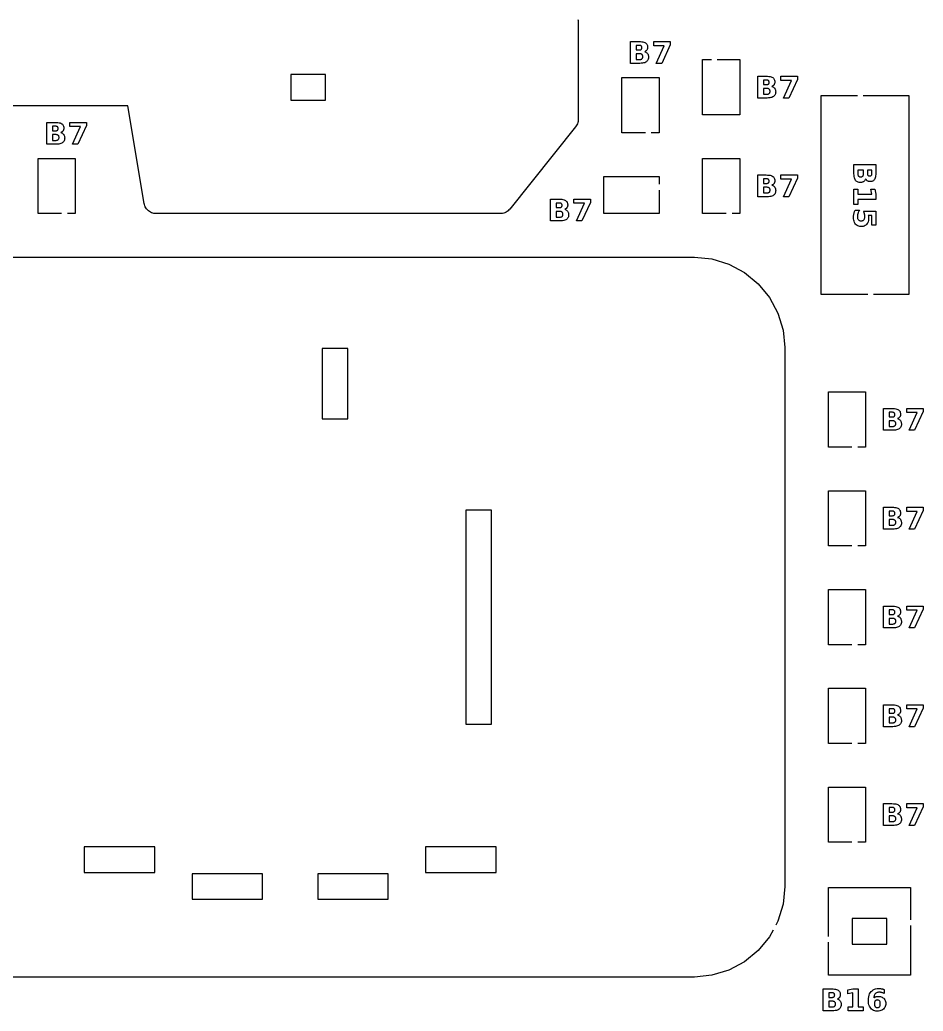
# Model space of a CAD drawing. Header units: millimetres. Extents: x 9 to 297, y 5 to 291.
# Drawn here: x 191.9 to 292.5, y 5.1 to 115.5 of the extents above; entities that cross this region are included whole.
import ezdxf

# ---------------------------------------------------------------- set-up
doc = ezdxf.new("R2010")
doc.units = ezdxf.units.MM
doc.layers.add('CUT', color=1, linetype='CONTINUOUS')
doc.layers.add('ENGRAVE', color=5, linetype='CONTINUOUS')

msp = doc.modelspace()

# ---------------------------------------------------------------- linework, layer by layer
at = {"layer": 'CUT', "color": 1}
for points in [[(254.0184, 115.5459), (254.0498, 115.4177), (254.0687, 115.287), (254.075, 115.157), (254.075, 104.4542), (254.0687, 104.3237), (254.0496, 104.1926), (254.018, 104.0639), (253.9741, 103.9389), (253.9184, 103.8186), (253.8515, 103.7043), (253.7748, 103.5985), (246.4477, 94.4396), (246.3583, 94.3385), (246.2578, 94.2456), (246.1486, 94.163), (246.0318, 94.0918), (245.9085, 94.0325), (245.7798, 93.9858), (245.6472, 93.9521), (245.5119, 93.9317), (245.3771, 93.925), (207.0994, 93.925), (206.9634, 93.9318), (206.827, 93.9525), (206.6933, 93.9868), (206.5637, 94.0343), (206.4396, 94.0946), (206.3221, 94.167), (206.2124, 94.2508), (206.1117, 94.3452), (206.021, 94.4491), (205.9412, 94.5617), (205.873, 94.6817), (205.8172, 94.8079), (205.7744, 94.9391), (205.7453, 95.0721), (203.9365, 105.925), (159.6545, 105.925)], [(269.55, 111.075), (272.075, 111.075), (272.075, 104.925), (267.925, 104.925), (267.925, 111.075), (268.9, 111.075)], [(261.55, 102.925), (258.925, 102.925), (258.925, 109.075), (263.075, 109.075), (263.075, 102.925), (262.2, 102.925)], [(286.3, 84.925), (281.125, 84.925), (281.125, 107.075), (285.15, 107.075)], [(285.8, 107.075), (290.875, 107.075), (290.875, 84.925), (286.95, 84.925)], [(196.55, 93.925), (193.925, 93.925), (193.925, 100.075), (198.075, 100.075), (198.075, 93.925), (197.2, 93.925)], [(270.55, 93.925), (267.925, 93.925), (267.925, 100.075), (272.075, 100.075), (272.075, 93.925), (271.2, 93.925)], [(263.075, 96.55), (263.075, 93.925), (256.925, 93.925), (256.925, 98.075), (263.075, 98.075), (263.075, 97.2)], [(178.2974, 89.075), (267.0037, 89.075), (268.9656, 88.8818), (270.8557, 88.3084), (272.5976, 87.3774), (274.1244, 86.1244), (275.3774, 84.5976), (276.3084, 82.8557), (276.8818, 80.9656), (277.075, 79.0037), (277.075, 18.9963), (276.8818, 17.0344), (276.3084, 15.1443), (276.0728, 14.7035)], [(284.55, 67.925), (281.925, 67.925), (281.925, 74.075), (286.075, 74.075), (286.075, 67.925), (285.2, 67.925)], [(284.55, 56.925), (281.925, 56.925), (281.925, 63.075), (286.075, 63.075), (286.075, 56.925), (285.2, 56.925)], [(284.55, 45.925), (281.925, 45.925), (281.925, 52.075), (286.075, 52.075), (286.075, 45.925), (285.2, 45.925)], [(284.55, 34.925), (281.925, 34.925), (281.925, 41.075), (286.075, 41.075), (286.075, 34.925), (285.2, 34.925)], [(284.55, 23.925), (281.925, 23.925), (281.925, 30.075), (286.075, 30.075), (286.075, 23.925), (285.2, 23.925)], [(281.925, 13.45), (281.925, 18.875), (291.075, 18.875), (291.075, 15.3)], [(291.075, 14.65), (291.075, 9.125), (281.925, 9.125), (281.925, 12.8)], [(275.7664, 14.1302), (275.3774, 13.4024), (274.1244, 11.8756), (272.5976, 10.6226), (270.8557, 9.6916), (268.9656, 9.1182), (267.0037, 8.925), (108.3508, 8.925)]]:
    msp.add_lwpolyline(points, dxfattribs=at)
for points in [[(222.075, 109.425), (222.075, 106.575), (225.925, 106.575), (225.925, 109.425), (222.075, 109.425)], [(228.425, 71.075), (228.425, 78.925), (225.575, 78.925), (225.575, 71.075), (228.425, 71.075)], [(244.425, 37.075), (244.425, 60.925), (241.575, 60.925), (241.575, 37.075), (244.425, 37.075)], [(206.925, 20.575), (206.925, 23.425), (199.075, 23.425), (199.075, 20.575), (206.925, 20.575)], [(244.925, 20.575), (244.925, 23.425), (237.075, 23.425), (237.075, 20.575), (244.925, 20.575)], [(218.925, 17.575), (218.925, 20.425), (211.075, 20.425), (211.075, 17.575), (218.925, 17.575)], [(232.925, 17.575), (232.925, 20.425), (225.075, 20.425), (225.075, 17.575), (232.925, 17.575)], [(288.425, 12.575), (288.425, 15.425), (284.575, 15.425), (284.575, 12.575), (288.425, 12.575)]]:
    msp.add_lwpolyline(points, close=True, dxfattribs=at)
at = {"layer": 'ENGRAVE', "color": 5}
for points in [[(261.6502, 111.8766), (261.6998, 111.8378), (261.7443, 111.7935), (261.7837, 111.7436), (261.8175, 111.689), (261.8452, 111.6304), (261.8667, 111.5678), (261.8821, 111.5013), (261.8913, 111.4307), (261.8944, 111.3562), (261.8878, 111.244), (261.868, 111.1417), (261.835, 111.0494), (261.7887, 110.967), (261.7293, 110.8946), (261.6567, 110.8321), (261.5706, 110.7794), (261.4708, 110.7363), (261.3573, 110.7027), (261.2299, 110.6788), (261.0889, 110.6644), (260.9341, 110.6596), (259.894, 110.6596), (259.894, 113.0896), (260.8348, 113.0896), (260.9958, 113.0854), (261.1412, 113.0726), (261.2712, 113.0514), (261.3856, 113.0216), (261.4846, 112.9834), (261.568, 112.9366), (261.6374, 112.8805), (261.6942, 112.8142), (261.7383, 112.7376), (261.7698, 112.6509), (261.7888, 112.5539), (261.7951, 112.4467), (261.7928, 112.389), (261.7859, 112.3343), (261.7743, 112.2825), (261.7582, 112.2337), (261.7374, 112.1878), (261.7121, 112.1448), (261.6823, 112.1051), (261.6484, 112.0689), (261.6103, 112.0364), (261.5681, 112.0074), (261.5217, 111.9819), (261.4712, 111.9601), (261.5359, 111.9378), (261.5956, 111.91), (261.6502, 111.8766)], [(260.9581, 112.1561), (260.9976, 112.1651), (261.033, 112.1778), (261.0645, 112.1941), (261.092, 112.214), (261.1153, 112.2374), (261.1344, 112.2642), (261.1493, 112.2945), (261.1599, 112.3283), (261.1663, 112.3654), (261.1684, 112.406), (261.1663, 112.4462), (261.1599, 112.483), (261.1493, 112.5165), (261.1344, 112.5467), (261.1153, 112.5736), (261.092, 112.5973), (261.0645, 112.6174), (261.033, 112.6339), (260.9976, 112.6467), (260.9581, 112.6559), (260.9147, 112.6614), (260.8673, 112.6632), (260.5207, 112.6632), (260.5207, 112.1489), (260.8673, 112.1489), (260.9147, 112.1507), (260.9581, 112.1561)], [(264.3161, 113.0896), (264.3161, 112.7364), (263.3688, 110.6596), (262.7585, 110.6596), (263.6553, 112.629), (262.4851, 112.629), (262.4851, 113.0896), (264.3161, 113.0896)], [(261.0539, 111.106), (261.0986, 111.1215), (261.1382, 111.1414), (261.1725, 111.1658), (261.2016, 111.1946), (261.2254, 111.228), (261.2439, 111.2659), (261.2572, 111.3083), (261.2651, 111.3552), (261.2677, 111.4067), (261.2651, 111.4571), (261.2572, 111.5032), (261.2441, 111.5448), (261.2258, 111.5821), (261.2022, 111.615), (261.1733, 111.6435), (261.1392, 111.6676), (261.0997, 111.6873), (261.0549, 111.7027), (261.0048, 111.7137), (260.9493, 111.7202), (260.8885, 111.7224), (260.5207, 111.7224), (260.5207, 111.086), (260.8885, 111.086), (260.9488, 111.0883), (261.004, 111.0949), (261.0539, 111.106)], [(275.8122, 108.017), (275.8617, 107.9782), (275.9062, 107.9339), (275.9456, 107.884), (275.9795, 107.8294), (276.0071, 107.7708), (276.0286, 107.7082), (276.044, 107.6417), (276.0532, 107.5711), (276.0563, 107.4966), (276.0497, 107.3844), (276.0299, 107.2821), (275.9969, 107.1898), (275.9507, 107.1074), (275.8913, 107.035), (275.8187, 106.9725), (275.7326, 106.9198), (275.6328, 106.8767), (275.5192, 106.8431), (275.3919, 106.8192), (275.2508, 106.8048), (275.096, 106.8), (274.056, 106.8), (274.056, 109.23), (274.9967, 109.23), (275.1577, 109.2258), (275.3032, 109.213), (275.4331, 109.1918), (275.5476, 109.162), (275.6465, 109.1238), (275.73, 109.077), (275.7994, 109.0209), (275.8561, 108.9546), (275.9003, 108.878), (275.9318, 108.7913), (275.9507, 108.6943), (275.957, 108.5871), (275.9547, 108.5294), (275.9478, 108.4747), (275.9363, 108.4229), (275.9201, 108.3741), (275.8994, 108.3282), (275.874, 108.2852), (275.8443, 108.2455), (275.8104, 108.2093), (275.7723, 108.1767), (275.7301, 108.1477), (275.6837, 108.1223), (275.6331, 108.1005), (275.6979, 108.0782), (275.7576, 108.0504), (275.8122, 108.017)], [(275.1201, 108.2965), (275.1595, 108.3055), (275.195, 108.3182), (275.2264, 108.3345), (275.2539, 108.3544), (275.2773, 108.3778), (275.2964, 108.4046), (275.3113, 108.4349), (275.3219, 108.4687), (275.3283, 108.5058), (275.3304, 108.5464), (275.3283, 108.5865), (275.3219, 108.6234), (275.3113, 108.6569), (275.2964, 108.6871), (275.2773, 108.714), (275.2539, 108.7377), (275.2264, 108.7578), (275.195, 108.7743), (275.1595, 108.7871), (275.1201, 108.7963), (275.0767, 108.8017), (275.0293, 108.8036), (274.6826, 108.8036), (274.6826, 108.2893), (275.0293, 108.2893), (275.0767, 108.2911), (275.1201, 108.2965)], [(278.4781, 109.23), (278.4781, 108.8768), (277.5308, 106.8), (276.9204, 106.8), (277.8173, 108.7694), (276.647, 108.7694), (276.647, 109.23), (278.4781, 109.23)], [(275.2159, 107.2464), (275.2606, 107.2619), (275.3001, 107.2818), (275.3345, 107.3062), (275.3636, 107.335), (275.3874, 107.3684), (275.4059, 107.4063), (275.4191, 107.4487), (275.427, 107.4956), (275.4297, 107.5471), (275.4271, 107.5975), (275.4192, 107.6436), (275.4061, 107.6852), (275.3877, 107.7225), (275.3641, 107.7554), (275.3353, 107.7839), (275.3012, 107.808), (275.2617, 107.8277), (275.2169, 107.8431), (275.1667, 107.8541), (275.1113, 107.8606), (275.0505, 107.8628), (274.6826, 107.8628), (274.6826, 107.2264), (275.0505, 107.2264), (275.1108, 107.2286), (275.1659, 107.2353), (275.2159, 107.2464)], [(196.6502, 102.8766), (196.6998, 102.8378), (196.7443, 102.7935), (196.7837, 102.7436), (196.8175, 102.689), (196.8452, 102.6304), (196.8667, 102.5678), (196.8821, 102.5013), (196.8913, 102.4307), (196.8944, 102.3562), (196.8878, 102.244), (196.868, 102.1417), (196.835, 102.0494), (196.7887, 101.967), (196.7293, 101.8946), (196.6567, 101.8321), (196.5706, 101.7794), (196.4708, 101.7363), (196.3573, 101.7027), (196.2299, 101.6788), (196.0889, 101.6644), (195.9341, 101.6596), (194.894, 101.6596), (194.894, 104.0896), (195.8348, 104.0896), (195.9958, 104.0854), (196.1412, 104.0726), (196.2712, 104.0514), (196.3856, 104.0216), (196.4846, 103.9834), (196.568, 103.9366), (196.6374, 103.8805), (196.6942, 103.8142), (196.7383, 103.7376), (196.7698, 103.6509), (196.7888, 103.5539), (196.7951, 103.4467), (196.7928, 103.389), (196.7859, 103.3343), (196.7743, 103.2825), (196.7582, 103.2337), (196.7374, 103.1878), (196.7121, 103.1448), (196.6823, 103.1051), (196.6484, 103.0689), (196.6103, 103.0364), (196.5681, 103.0074), (196.5217, 102.9819), (196.4712, 102.9601), (196.5359, 102.9378), (196.5956, 102.91), (196.6502, 102.8766)], [(199.3161, 104.0896), (199.3161, 103.7364), (198.3688, 101.6596), (197.7585, 101.6596), (198.6553, 103.629), (197.4851, 103.629), (197.4851, 104.0896), (199.3161, 104.0896)], [(195.9581, 103.1561), (195.9976, 103.1651), (196.033, 103.1778), (196.0645, 103.1941), (196.092, 103.214), (196.1153, 103.2374), (196.1344, 103.2642), (196.1493, 103.2945), (196.1599, 103.3283), (196.1663, 103.3654), (196.1684, 103.406), (196.1663, 103.4462), (196.1599, 103.483), (196.1493, 103.5165), (196.1344, 103.5467), (196.1153, 103.5736), (196.092, 103.5973), (196.0645, 103.6174), (196.033, 103.6339), (195.9976, 103.6467), (195.9581, 103.6559), (195.9147, 103.6614), (195.8673, 103.6632), (195.5207, 103.6632), (195.5207, 103.1489), (195.8673, 103.1489), (195.9147, 103.1507), (195.9581, 103.1561)], [(196.0539, 102.106), (196.0986, 102.1215), (196.1382, 102.1414), (196.1725, 102.1658), (196.2016, 102.1946), (196.2254, 102.228), (196.2439, 102.2659), (196.2572, 102.3083), (196.2651, 102.3552), (196.2677, 102.4067), (196.2651, 102.4571), (196.2572, 102.5032), (196.2441, 102.5448), (196.2258, 102.5821), (196.2022, 102.615), (196.1733, 102.6435), (196.1392, 102.6676), (196.0997, 102.6873), (196.0549, 102.7027), (196.0048, 102.7137), (195.9493, 102.7202), (195.8885, 102.7224), (195.5207, 102.7224), (195.5207, 102.086), (195.8885, 102.086), (195.9488, 102.0883), (196.004, 102.0949), (196.0539, 102.106)], [(285.9532, 97.5863), (285.9089, 97.5418), (285.859, 97.5024), (285.8044, 97.4686), (285.7458, 97.4409), (285.6832, 97.4194), (285.6167, 97.404), (285.5461, 97.3948), (285.4716, 97.3917), (285.3594, 97.3983), (285.2571, 97.4181), (285.1648, 97.4511), (285.0824, 97.4973), (285.01, 97.5567), (284.9475, 97.6293), (284.8948, 97.7154), (284.8517, 97.8152), (284.8181, 97.9288), (284.7942, 98.0561), (284.7798, 98.1972), (284.775, 98.352), (284.775, 99.392), (287.205, 99.392), (287.205, 98.4513), (287.2008, 98.2903), (287.188, 98.1448), (287.1668, 98.0149), (287.137, 97.9004), (287.0988, 97.8015), (287.052, 97.718), (286.9959, 97.6487), (286.9296, 97.5919), (286.853, 97.5477), (286.7663, 97.5162), (286.6693, 97.4973), (286.5621, 97.491), (286.5044, 97.4933), (286.4497, 97.5002), (286.3979, 97.5117), (286.3491, 97.5279), (286.3032, 97.5486), (286.2602, 97.574), (286.2205, 97.6037), (286.1843, 97.6376), (286.1517, 97.6757), (286.1227, 97.7179), (286.0973, 97.7643), (286.0755, 97.8149), (286.0532, 97.7501), (286.0254, 97.6905), (285.992, 97.6358), (285.9532, 97.5863)], [(285.2369, 98.1874), (285.2568, 98.1479), (285.2812, 98.1135), (285.31, 98.0844), (285.3434, 98.0606), (285.3813, 98.0421), (285.4237, 98.0289), (285.4706, 98.021), (285.5221, 98.0183), (285.5725, 98.0209), (285.6186, 98.0288), (285.6602, 98.0419), (285.6975, 98.0603), (285.7304, 98.0839), (285.7589, 98.1127), (285.783, 98.1469), (285.8027, 98.1863), (285.8181, 98.2311), (285.8291, 98.2813), (285.8356, 98.3367), (285.8378, 98.3976), (285.8378, 98.7654), (285.2014, 98.7654), (285.2014, 98.3976), (285.2036, 98.3372), (285.2103, 98.2821), (285.2214, 98.2322), (285.2369, 98.1874)], [(286.2805, 98.2885), (286.2932, 98.2531), (286.3095, 98.2216), (286.3294, 98.1941), (286.3528, 98.1707), (286.3796, 98.1516), (286.4099, 98.1367), (286.4437, 98.1261), (286.4808, 98.1197), (286.5214, 98.1176), (286.5615, 98.1197), (286.5984, 98.1261), (286.6319, 98.1367), (286.6621, 98.1516), (286.689, 98.1707), (286.7127, 98.1941), (286.7328, 98.2216), (286.7493, 98.2531), (286.7621, 98.2885), (286.7713, 98.3279), (286.7767, 98.3713), (286.7786, 98.4187), (286.7786, 98.7654), (286.2643, 98.7654), (286.2643, 98.4187), (286.2661, 98.3713), (286.2715, 98.3279), (286.2805, 98.2885)], [(275.8122, 97.017), (275.8617, 96.9782), (275.9062, 96.9339), (275.9456, 96.884), (275.9795, 96.8294), (276.0071, 96.7708), (276.0286, 96.7082), (276.044, 96.6417), (276.0532, 96.5711), (276.0563, 96.4966), (276.0497, 96.3844), (276.0299, 96.2821), (275.9969, 96.1898), (275.9507, 96.1074), (275.8913, 96.035), (275.8187, 95.9725), (275.7326, 95.9198), (275.6328, 95.8767), (275.5192, 95.8431), (275.3919, 95.8192), (275.2508, 95.8048), (275.096, 95.8), (274.056, 95.8), (274.056, 98.23), (274.9967, 98.23), (275.1577, 98.2258), (275.3032, 98.213), (275.4331, 98.1918), (275.5476, 98.162), (275.6465, 98.1238), (275.73, 98.077), (275.7994, 98.0209), (275.8561, 97.9546), (275.9003, 97.878), (275.9318, 97.7913), (275.9507, 97.6943), (275.957, 97.5871), (275.9547, 97.5294), (275.9478, 97.4747), (275.9363, 97.4229), (275.9201, 97.3741), (275.8994, 97.3282), (275.874, 97.2852), (275.8443, 97.2455), (275.8104, 97.2093), (275.7723, 97.1767), (275.7301, 97.1477), (275.6837, 97.1223), (275.6331, 97.1005), (275.6979, 97.0782), (275.7576, 97.0504), (275.8122, 97.017)], [(275.1201, 97.2965), (275.1595, 97.3055), (275.195, 97.3182), (275.2264, 97.3345), (275.2539, 97.3544), (275.2773, 97.3778), (275.2964, 97.4046), (275.3113, 97.4349), (275.3219, 97.4687), (275.3283, 97.5058), (275.3304, 97.5464), (275.3283, 97.5865), (275.3219, 97.6234), (275.3113, 97.6569), (275.2964, 97.6871), (275.2773, 97.714), (275.2539, 97.7377), (275.2264, 97.7578), (275.195, 97.7743), (275.1595, 97.7871), (275.1201, 97.7963), (275.0767, 97.8017), (275.0293, 97.8036), (274.6826, 97.8036), (274.6826, 97.2893), (275.0293, 97.2893), (275.0767, 97.2911), (275.1201, 97.2965)], [(278.4781, 98.23), (278.4781, 97.8768), (277.5308, 95.8), (276.9204, 95.8), (277.8173, 97.7694), (276.647, 97.7694), (276.647, 98.23), (278.4781, 98.23)], [(275.2159, 96.2464), (275.2606, 96.2619), (275.3001, 96.2818), (275.3345, 96.3062), (275.3636, 96.335), (275.3874, 96.3684), (275.4059, 96.4063), (275.4191, 96.4487), (275.427, 96.4956), (275.4297, 96.5471), (275.4271, 96.5975), (275.4192, 96.6436), (275.4061, 96.6852), (275.3877, 96.7225), (275.3641, 96.7554), (275.3353, 96.7839), (275.3012, 96.808), (275.2617, 96.8277), (275.2169, 96.8431), (275.1667, 96.8541), (275.1113, 96.8606), (275.0505, 96.8628), (274.6826, 96.8628), (274.6826, 96.2264), (275.0505, 96.2264), (275.1108, 96.2286), (275.1659, 96.2353), (275.2159, 96.2464)], [(286.7786, 96.08), (286.6614, 96.648), (287.0878, 96.648), (287.205, 96.0832), (287.205, 95.4875), (285.2079, 95.4875), (285.2079, 94.9341), (284.775, 94.9341), (284.775, 96.6334), (285.2079, 96.6334), (285.2079, 96.08), (286.7786, 96.08)], [(252.7558, 94.324), (252.8054, 94.2852), (252.8499, 94.2409), (252.8893, 94.191), (252.9231, 94.1364), (252.9508, 94.0778), (252.9723, 94.0152), (252.9877, 93.9487), (252.9969, 93.8781), (253, 93.8036), (252.9934, 93.6914), (252.9736, 93.5891), (252.9406, 93.4968), (252.8944, 93.4144), (252.835, 93.342), (252.7624, 93.2795), (252.6763, 93.2268), (252.5764, 93.1837), (252.4629, 93.1501), (252.3356, 93.1262), (252.1945, 93.1118), (252.0397, 93.107), (250.9997, 93.107), (250.9997, 95.537), (251.9404, 95.537), (252.1014, 95.5328), (252.2469, 95.52), (252.3768, 95.4988), (252.4913, 95.469), (252.5902, 95.4308), (252.6736, 95.384), (252.743, 95.3279), (252.7998, 95.2616), (252.8439, 95.185), (252.8755, 95.0983), (252.8944, 95.0013), (252.9007, 94.8941), (252.8984, 94.8364), (252.8915, 94.7817), (252.8799, 94.7299), (252.8638, 94.6811), (252.8431, 94.6352), (252.8177, 94.5922), (252.7879, 94.5525), (252.754, 94.5163), (252.716, 94.4837), (252.6737, 94.4547), (252.6274, 94.4293), (252.5768, 94.4075), (252.6415, 94.3852), (252.7012, 94.3574), (252.7558, 94.324)], [(252.0637, 94.6035), (252.1032, 94.6125), (252.1386, 94.6252), (252.1701, 94.6415), (252.1976, 94.6614), (252.2209, 94.6848), (252.2401, 94.7116), (252.2549, 94.7419), (252.2656, 94.7757), (252.2719, 94.8128), (252.2741, 94.8534), (252.2719, 94.8935), (252.2656, 94.9304), (252.2549, 94.9639), (252.2401, 94.9941), (252.2209, 95.021), (252.1976, 95.0447), (252.1701, 95.0648), (252.1386, 95.0813), (252.1032, 95.0941), (252.0637, 95.1033), (252.0203, 95.1087), (251.973, 95.1106), (251.6263, 95.1106), (251.6263, 94.5963), (251.973, 94.5963), (252.0203, 94.5981), (252.0637, 94.6035)], [(255.4217, 95.537), (255.4217, 95.1838), (254.4745, 93.107), (253.8641, 93.107), (254.7609, 95.0764), (253.5907, 95.0764), (253.5907, 95.537), (255.4217, 95.537)], [(252.1595, 93.5534), (252.2043, 93.5689), (252.2438, 93.5888), (252.2781, 93.6132), (252.3072, 93.642), (252.331, 93.6754), (252.3496, 93.7133), (252.3628, 93.7557), (252.3707, 93.8026), (252.3734, 93.8541), (252.3707, 93.9045), (252.3629, 93.9506), (252.3498, 93.9922), (252.3314, 94.0295), (252.3078, 94.0624), (252.279, 94.0909), (252.2448, 94.115), (252.2054, 94.1347), (252.1605, 94.1501), (252.1104, 94.1611), (252.0549, 94.1676), (251.9941, 94.1698), (251.6263, 94.1698), (251.6263, 93.5334), (251.9941, 93.5334), (252.0545, 93.5356), (252.1096, 93.5423), (252.1595, 93.5534)], [(287.205, 92.6605), (286.7444, 92.6605), (286.7444, 93.7185), (286.3684, 93.7185), (286.3747, 93.6946), (286.3805, 93.6706), (286.3857, 93.6466), (286.3905, 93.6226), (286.3948, 93.5985), (286.3985, 93.5744), (286.4018, 93.5501), (286.4044, 93.5255), (286.4065, 93.5006), (286.4079, 93.4753), (286.4088, 93.4497), (286.4091, 93.4239), (286.4029, 93.2812), (286.3844, 93.1495), (286.3536, 93.0288), (286.3104, 92.9189), (286.2548, 92.8201), (286.1869, 92.7321), (286.108, 92.6565), (286.0194, 92.5947), (285.921, 92.5466), (285.813, 92.5122), (285.6952, 92.4916), (285.5676, 92.4847), (285.4411, 92.4922), (285.324, 92.5147), (285.2165, 92.5521), (285.1184, 92.6045), (285.0299, 92.6718), (284.9508, 92.7541), (284.8826, 92.8497), (284.8269, 92.9569), (284.7835, 93.0758), (284.7526, 93.2062), (284.734, 93.3483), (284.7278, 93.502), (284.7289, 93.5708), (284.7322, 93.6393), (284.7378, 93.7077), (284.7455, 93.7758), (284.7555, 93.8437), (284.7677, 93.9113), (284.7821, 93.9788), (284.7989, 94.0461), (284.8179, 94.1134), (284.8393, 94.1804), (284.863, 94.2474), (284.8889, 94.3142), (285.3821, 94.3142), (285.3457, 94.2485), (285.3125, 94.184), (285.2824, 94.1207), (285.2555, 94.0584), (285.2318, 93.9973), (285.2112, 93.9374), (285.1938, 93.8785), (285.1796, 93.8208), (285.1685, 93.7642), (285.1606, 93.7088), (285.1558, 93.6545), (285.1542, 93.6013), (285.1573, 93.528), (285.1666, 93.4601), (285.1821, 93.3976), (285.2038, 93.3405), (285.2317, 93.2887), (285.2657, 93.2424), (285.3051, 93.2023), (285.3488, 93.1696), (285.3969, 93.1441), (285.4495, 93.1259), (285.5064, 93.115), (285.5676, 93.1114), (285.6294, 93.115), (285.6866, 93.1259), (285.7394, 93.1441), (285.7876, 93.1696), (285.8312, 93.2023), (285.8704, 93.2424), (285.9042, 93.2887), (285.9319, 93.3405), (285.9534, 93.3976), (285.9688, 93.4601), (285.978, 93.528), (285.9811, 93.6013), (285.9801, 93.6468), (285.9772, 93.6933), (285.9723, 93.7408), (285.9655, 93.7893), (285.9568, 93.8389), (285.9461, 93.8894), (285.9333, 93.941), (285.9185, 93.9939), (285.9015, 94.048), (285.8824, 94.1035), (285.8612, 94.1602), (285.8378, 94.2181), (287.205, 94.2181), (287.205, 92.6605)], [(289.8122, 71.017), (289.8617, 70.9782), (289.9062, 70.9339), (289.9456, 70.884), (289.9795, 70.8294), (290.0071, 70.7708), (290.0286, 70.7082), (290.044, 70.6417), (290.0532, 70.5711), (290.0563, 70.4966), (290.0497, 70.3844), (290.0299, 70.2821), (289.9969, 70.1898), (289.9507, 70.1074), (289.8913, 70.035), (289.8187, 69.9725), (289.7326, 69.9198), (289.6328, 69.8767), (289.5192, 69.8431), (289.3919, 69.8192), (289.2508, 69.8048), (289.096, 69.8), (288.056, 69.8), (288.056, 72.23), (288.9967, 72.23), (289.1577, 72.2258), (289.3032, 72.213), (289.4331, 72.1918), (289.5476, 72.162), (289.6465, 72.1238), (289.73, 72.077), (289.7994, 72.0209), (289.8561, 71.9546), (289.9003, 71.878), (289.9318, 71.7913), (289.9507, 71.6943), (289.957, 71.5871), (289.9547, 71.5294), (289.9478, 71.4747), (289.9363, 71.4229), (289.9201, 71.3741), (289.8994, 71.3282), (289.874, 71.2852), (289.8443, 71.2455), (289.8104, 71.2093), (289.7723, 71.1767), (289.7301, 71.1477), (289.6837, 71.1223), (289.6331, 71.1005), (289.6979, 71.0782), (289.7576, 71.0504), (289.8122, 71.017)], [(289.1201, 71.2965), (289.1595, 71.3055), (289.195, 71.3182), (289.2264, 71.3345), (289.2539, 71.3544), (289.2773, 71.3778), (289.2964, 71.4046), (289.3113, 71.4349), (289.3219, 71.4687), (289.3283, 71.5058), (289.3304, 71.5464), (289.3283, 71.5865), (289.3219, 71.6234), (289.3113, 71.6569), (289.2964, 71.6871), (289.2773, 71.714), (289.2539, 71.7377), (289.2264, 71.7578), (289.195, 71.7743), (289.1595, 71.7871), (289.1201, 71.7963), (289.0767, 71.8017), (289.0293, 71.8036), (288.6826, 71.8036), (288.6826, 71.2893), (289.0293, 71.2893), (289.0767, 71.2911), (289.1201, 71.2965)], [(292.4781, 72.23), (292.4781, 71.8768), (291.5308, 69.8), (290.9204, 69.8), (291.8173, 71.7694), (290.647, 71.7694), (290.647, 72.23), (292.4781, 72.23)], [(289.2159, 70.2464), (289.2606, 70.2619), (289.3001, 70.2818), (289.3345, 70.3062), (289.3636, 70.335), (289.3874, 70.3684), (289.4059, 70.4063), (289.4191, 70.4487), (289.427, 70.4956), (289.4297, 70.5471), (289.4271, 70.5975), (289.4192, 70.6436), (289.4061, 70.6852), (289.3877, 70.7225), (289.3641, 70.7554), (289.3353, 70.7839), (289.3012, 70.808), (289.2617, 70.8277), (289.2169, 70.8431), (289.1667, 70.8541), (289.1113, 70.8606), (289.0505, 70.8628), (288.6826, 70.8628), (288.6826, 70.2264), (289.0505, 70.2264), (289.1108, 70.2286), (289.1659, 70.2353), (289.2159, 70.2464)], [(289.8122, 60.017), (289.8617, 59.9782), (289.9062, 59.9339), (289.9456, 59.884), (289.9795, 59.8294), (290.0071, 59.7708), (290.0286, 59.7082), (290.044, 59.6417), (290.0532, 59.5711), (290.0563, 59.4966), (290.0497, 59.3844), (290.0299, 59.2821), (289.9969, 59.1898), (289.9507, 59.1074), (289.8913, 59.035), (289.8187, 58.9725), (289.7326, 58.9198), (289.6328, 58.8767), (289.5192, 58.8431), (289.3919, 58.8192), (289.2508, 58.8048), (289.096, 58.8), (288.056, 58.8), (288.056, 61.23), (288.9967, 61.23), (289.1577, 61.2258), (289.3032, 61.213), (289.4331, 61.1918), (289.5476, 61.162), (289.6465, 61.1238), (289.73, 61.077), (289.7994, 61.0209), (289.8561, 60.9546), (289.9003, 60.878), (289.9318, 60.7913), (289.9507, 60.6943), (289.957, 60.5871), (289.9547, 60.5294), (289.9478, 60.4747), (289.9363, 60.4229), (289.9201, 60.3741), (289.8994, 60.3282), (289.874, 60.2852), (289.8443, 60.2455), (289.8104, 60.2093), (289.7723, 60.1767), (289.7301, 60.1477), (289.6837, 60.1223), (289.6331, 60.1005), (289.6979, 60.0782), (289.7576, 60.0504), (289.8122, 60.017)], [(289.1201, 60.2965), (289.1595, 60.3055), (289.195, 60.3182), (289.2264, 60.3345), (289.2539, 60.3544), (289.2773, 60.3778), (289.2964, 60.4046), (289.3113, 60.4349), (289.3219, 60.4687), (289.3283, 60.5058), (289.3304, 60.5464), (289.3283, 60.5865), (289.3219, 60.6234), (289.3113, 60.6569), (289.2964, 60.6871), (289.2773, 60.714), (289.2539, 60.7377), (289.2264, 60.7578), (289.195, 60.7743), (289.1595, 60.7871), (289.1201, 60.7963), (289.0767, 60.8017), (289.0293, 60.8036), (288.6826, 60.8036), (288.6826, 60.2893), (289.0293, 60.2893), (289.0767, 60.2911), (289.1201, 60.2965)], [(292.4781, 61.23), (292.4781, 60.8768), (291.5308, 58.8), (290.9204, 58.8), (291.8173, 60.7694), (290.647, 60.7694), (290.647, 61.23), (292.4781, 61.23)], [(289.2159, 59.2464), (289.2606, 59.2619), (289.3001, 59.2818), (289.3345, 59.3062), (289.3636, 59.335), (289.3874, 59.3684), (289.4059, 59.4063), (289.4191, 59.4487), (289.427, 59.4956), (289.4297, 59.5471), (289.4271, 59.5975), (289.4192, 59.6436), (289.4061, 59.6852), (289.3877, 59.7225), (289.3641, 59.7554), (289.3353, 59.7839), (289.3012, 59.808), (289.2617, 59.8277), (289.2169, 59.8431), (289.1667, 59.8541), (289.1113, 59.8606), (289.0505, 59.8628), (288.6826, 59.8628), (288.6826, 59.2264), (289.0505, 59.2264), (289.1108, 59.2286), (289.1659, 59.2353), (289.2159, 59.2464)], [(289.8122, 49.017), (289.8617, 48.9782), (289.9062, 48.9339), (289.9456, 48.884), (289.9795, 48.8294), (290.0071, 48.7708), (290.0286, 48.7082), (290.044, 48.6417), (290.0532, 48.5711), (290.0563, 48.4966), (290.0497, 48.3844), (290.0299, 48.2821), (289.9969, 48.1898), (289.9507, 48.1074), (289.8913, 48.035), (289.8187, 47.9725), (289.7326, 47.9198), (289.6328, 47.8767), (289.5192, 47.8431), (289.3919, 47.8192), (289.2508, 47.8048), (289.096, 47.8), (288.056, 47.8), (288.056, 50.23), (288.9967, 50.23), (289.1577, 50.2258), (289.3032, 50.213), (289.4331, 50.1918), (289.5476, 50.162), (289.6465, 50.1238), (289.73, 50.077), (289.7994, 50.0209), (289.8561, 49.9546), (289.9003, 49.878), (289.9318, 49.7913), (289.9507, 49.6943), (289.957, 49.5871), (289.9547, 49.5294), (289.9478, 49.4747), (289.9363, 49.4229), (289.9201, 49.3741), (289.8994, 49.3282), (289.874, 49.2852), (289.8443, 49.2455), (289.8104, 49.2093), (289.7723, 49.1767), (289.7301, 49.1477), (289.6837, 49.1223), (289.6331, 49.1005), (289.6979, 49.0782), (289.7576, 49.0504), (289.8122, 49.017)], [(289.1201, 49.2965), (289.1595, 49.3055), (289.195, 49.3182), (289.2264, 49.3345), (289.2539, 49.3544), (289.2773, 49.3778), (289.2964, 49.4046), (289.3113, 49.4349), (289.3219, 49.4687), (289.3283, 49.5058), (289.3304, 49.5464), (289.3283, 49.5865), (289.3219, 49.6234), (289.3113, 49.6569), (289.2964, 49.6871), (289.2773, 49.714), (289.2539, 49.7377), (289.2264, 49.7578), (289.195, 49.7743), (289.1595, 49.7871), (289.1201, 49.7963), (289.0767, 49.8017), (289.0293, 49.8036), (288.6826, 49.8036), (288.6826, 49.2893), (289.0293, 49.2893), (289.0767, 49.2911), (289.1201, 49.2965)], [(292.4781, 50.23), (292.4781, 49.8768), (291.5308, 47.8), (290.9204, 47.8), (291.8173, 49.7694), (290.647, 49.7694), (290.647, 50.23), (292.4781, 50.23)], [(289.2159, 48.2464), (289.2606, 48.2619), (289.3001, 48.2818), (289.3345, 48.3062), (289.3636, 48.335), (289.3874, 48.3684), (289.4059, 48.4063), (289.4191, 48.4487), (289.427, 48.4956), (289.4297, 48.5471), (289.4271, 48.5975), (289.4192, 48.6436), (289.4061, 48.6852), (289.3877, 48.7225), (289.3641, 48.7554), (289.3353, 48.7839), (289.3012, 48.808), (289.2617, 48.8277), (289.2169, 48.8431), (289.1667, 48.8541), (289.1113, 48.8606), (289.0505, 48.8628), (288.6826, 48.8628), (288.6826, 48.2264), (289.0505, 48.2264), (289.1108, 48.2286), (289.1659, 48.2353), (289.2159, 48.2464)], [(289.8122, 38.017), (289.8617, 37.9782), (289.9062, 37.9339), (289.9456, 37.884), (289.9795, 37.8294), (290.0071, 37.7708), (290.0286, 37.7082), (290.044, 37.6417), (290.0532, 37.5711), (290.0563, 37.4966), (290.0497, 37.3844), (290.0299, 37.2821), (289.9969, 37.1898), (289.9507, 37.1074), (289.8913, 37.035), (289.8187, 36.9725), (289.7326, 36.9198), (289.6328, 36.8767), (289.5192, 36.8431), (289.3919, 36.8192), (289.2508, 36.8048), (289.096, 36.8), (288.056, 36.8), (288.056, 39.23), (288.9967, 39.23), (289.1577, 39.2258), (289.3032, 39.213), (289.4331, 39.1918), (289.5476, 39.162), (289.6465, 39.1238), (289.73, 39.077), (289.7994, 39.0209), (289.8561, 38.9546), (289.9003, 38.878), (289.9318, 38.7913), (289.9507, 38.6943), (289.957, 38.5871), (289.9547, 38.5294), (289.9478, 38.4747), (289.9363, 38.4229), (289.9201, 38.3741), (289.8994, 38.3282), (289.874, 38.2852), (289.8443, 38.2455), (289.8104, 38.2093), (289.7723, 38.1767), (289.7301, 38.1477), (289.6837, 38.1223), (289.6331, 38.1005), (289.6979, 38.0782), (289.7576, 38.0504), (289.8122, 38.017)], [(289.1201, 38.2965), (289.1595, 38.3055), (289.195, 38.3182), (289.2264, 38.3345), (289.2539, 38.3544), (289.2773, 38.3778), (289.2964, 38.4046), (289.3113, 38.4349), (289.3219, 38.4687), (289.3283, 38.5058), (289.3304, 38.5464), (289.3283, 38.5865), (289.3219, 38.6234), (289.3113, 38.6569), (289.2964, 38.6871), (289.2773, 38.714), (289.2539, 38.7377), (289.2264, 38.7578), (289.195, 38.7743), (289.1595, 38.7871), (289.1201, 38.7963), (289.0767, 38.8017), (289.0293, 38.8036), (288.6826, 38.8036), (288.6826, 38.2893), (289.0293, 38.2893), (289.0767, 38.2911), (289.1201, 38.2965)], [(292.4781, 39.23), (292.4781, 38.8768), (291.5308, 36.8), (290.9204, 36.8), (291.8173, 38.7694), (290.647, 38.7694), (290.647, 39.23), (292.4781, 39.23)], [(289.2159, 37.2464), (289.2606, 37.2619), (289.3001, 37.2818), (289.3345, 37.3062), (289.3636, 37.335), (289.3874, 37.3684), (289.4059, 37.4063), (289.4191, 37.4487), (289.427, 37.4956), (289.4297, 37.5471), (289.4271, 37.5975), (289.4192, 37.6436), (289.4061, 37.6852), (289.3877, 37.7225), (289.3641, 37.7554), (289.3353, 37.7839), (289.3012, 37.808), (289.2617, 37.8277), (289.2169, 37.8431), (289.1667, 37.8541), (289.1113, 37.8606), (289.0505, 37.8628), (288.6826, 37.8628), (288.6826, 37.2264), (289.0505, 37.2264), (289.1108, 37.2286), (289.1659, 37.2353), (289.2159, 37.2464)], [(289.8122, 27.017), (289.8617, 26.9782), (289.9062, 26.9339), (289.9456, 26.884), (289.9795, 26.8294), (290.0071, 26.7708), (290.0286, 26.7082), (290.044, 26.6417), (290.0532, 26.5711), (290.0563, 26.4966), (290.0497, 26.3844), (290.0299, 26.2821), (289.9969, 26.1898), (289.9507, 26.1074), (289.8913, 26.035), (289.8187, 25.9725), (289.7326, 25.9198), (289.6328, 25.8767), (289.5192, 25.8431), (289.3919, 25.8192), (289.2508, 25.8048), (289.096, 25.8), (288.056, 25.8), (288.056, 28.23), (288.9967, 28.23), (289.1577, 28.2258), (289.3032, 28.213), (289.4331, 28.1918), (289.5476, 28.162), (289.6465, 28.1238), (289.73, 28.077), (289.7994, 28.0209), (289.8561, 27.9546), (289.9003, 27.878), (289.9318, 27.7913), (289.9507, 27.6943), (289.957, 27.5871), (289.9547, 27.5294), (289.9478, 27.4747), (289.9363, 27.4229), (289.9201, 27.3741), (289.8994, 27.3282), (289.874, 27.2852), (289.8443, 27.2455), (289.8104, 27.2093), (289.7723, 27.1767), (289.7301, 27.1477), (289.6837, 27.1223), (289.6331, 27.1005), (289.6979, 27.0782), (289.7576, 27.0504), (289.8122, 27.017)], [(289.1201, 27.2965), (289.1595, 27.3055), (289.195, 27.3182), (289.2264, 27.3345), (289.2539, 27.3544), (289.2773, 27.3778), (289.2964, 27.4046), (289.3113, 27.4349), (289.3219, 27.4687), (289.3283, 27.5058), (289.3304, 27.5464), (289.3283, 27.5865), (289.3219, 27.6234), (289.3113, 27.6569), (289.2964, 27.6871), (289.2773, 27.714), (289.2539, 27.7377), (289.2264, 27.7578), (289.195, 27.7743), (289.1595, 27.7871), (289.1201, 27.7963), (289.0767, 27.8017), (289.0293, 27.8036), (288.6826, 27.8036), (288.6826, 27.2893), (289.0293, 27.2893), (289.0767, 27.2911), (289.1201, 27.2965)], [(292.4781, 28.23), (292.4781, 27.8768), (291.5308, 25.8), (290.9204, 25.8), (291.8173, 27.7694), (290.647, 27.7694), (290.647, 28.23), (292.4781, 28.23)], [(289.2159, 26.2464), (289.2606, 26.2619), (289.3001, 26.2818), (289.3345, 26.3062), (289.3636, 26.335), (289.3874, 26.3684), (289.4059, 26.4063), (289.4191, 26.4487), (289.427, 26.4956), (289.4297, 26.5471), (289.4271, 26.5975), (289.4192, 26.6436), (289.4061, 26.6852), (289.3877, 26.7225), (289.3641, 26.7554), (289.3353, 26.7839), (289.3012, 26.808), (289.2617, 26.8277), (289.2169, 26.8431), (289.1667, 26.8541), (289.1113, 26.8606), (289.0505, 26.8628), (288.6826, 26.8628), (288.6826, 26.2264), (289.0505, 26.2264), (289.1108, 26.2286), (289.1659, 26.2353), (289.2159, 26.2464)], [(283.1569, 6.3459), (283.2014, 6.3016), (283.2408, 6.2517), (283.2746, 6.1971), (283.3023, 6.1385), (283.3238, 6.0759), (283.3392, 6.0094), (283.3484, 5.9389), (283.3515, 5.8644), (283.3449, 5.7521), (283.3251, 5.6499), (283.2921, 5.5576), (283.2459, 5.4752), (283.1865, 5.4027), (283.1139, 5.3403), (283.0278, 5.2875), (282.928, 5.2444), (282.8144, 5.2109), (282.6871, 5.1869), (282.546, 5.1725), (282.3912, 5.1677), (281.3512, 5.1677), (281.3512, 7.5978), (282.2919, 7.5978), (282.4529, 7.5935), (282.5984, 7.5808), (282.7283, 7.5595), (282.8428, 7.5298), (282.9417, 7.4915), (283.0252, 7.4448), (283.0945, 7.3887), (283.1513, 7.3223), (283.1955, 7.2458), (283.227, 7.159), (283.2459, 7.062), (283.2522, 6.9548), (283.2499, 6.8972), (283.243, 6.8425), (283.2315, 6.7907), (283.2153, 6.7418), (283.1946, 6.6959), (283.1692, 6.6529), (283.1395, 6.6132), (283.1056, 6.5771), (283.0675, 6.5445), (283.0253, 6.5155), (282.9789, 6.4901), (282.9283, 6.4682), (282.9931, 6.4459), (283.0527, 6.4181), (283.1074, 6.3848), (283.1569, 6.3459)], [(282.4547, 6.6733), (282.4901, 6.6859), (282.5216, 6.7022), (282.5491, 6.7221), (282.5725, 6.7455), (282.5916, 6.7724), (282.6065, 6.8027), (282.6171, 6.8364), (282.6235, 6.8736), (282.6256, 6.9142), (282.6235, 6.9543), (282.6171, 6.9911), (282.6065, 7.0246), (282.5916, 7.0549), (282.5725, 7.0818), (282.5491, 7.1054), (282.5216, 7.1255), (282.4901, 7.142), (282.4547, 7.1548), (282.4153, 7.164), (282.3719, 7.1695), (282.3245, 7.1713), (281.9778, 7.1713), (281.9778, 6.657), (282.3245, 6.657), (282.3719, 6.6588), (282.4153, 6.6642), (282.4547, 6.6733)], [(284.6632, 7.1713), (284.0952, 7.0541), (284.0952, 7.4806), (284.66, 7.5978), (285.2557, 7.5978), (285.2557, 5.6007), (285.8091, 5.6007), (285.8091, 5.1677), (284.1098, 5.1677), (284.1098, 5.6007), (284.6632, 5.6007), (284.6632, 7.1713)], [(288.1016, 7.1084), (288.0516, 7.1296), (288.0025, 7.1487), (287.9545, 7.1657), (287.9074, 7.1806), (287.8613, 7.1933), (287.8159, 7.204), (287.7709, 7.2127), (287.7262, 7.2195), (287.6819, 7.2244), (287.638, 7.2273), (287.5944, 7.2283), (287.5045, 7.224), (287.4215, 7.211), (287.3454, 7.1894), (287.2761, 7.1592), (287.2137, 7.1203), (287.1582, 7.0729), (287.1097, 7.0169), (287.0685, 6.9525), (287.0345, 6.8798), (287.0077, 6.7987), (286.9882, 6.7092), (286.9759, 6.6114), (287.0122, 6.6369), (287.0495, 6.6602), (287.0878, 6.6812), (287.1271, 6.7), (287.1674, 6.7167), (287.2087, 6.7311), (287.2511, 6.7432), (287.2947, 6.7532), (287.3397, 6.761), (287.3859, 6.7665), (287.4334, 6.7698), (287.4821, 6.7709), (287.6023, 6.7649), (287.7146, 6.7467), (287.8188, 6.7164), (287.915, 6.674), (288.0033, 6.6195), (288.0835, 6.5528), (288.1534, 6.4764), (288.2105, 6.3924), (288.255, 6.301), (288.2868, 6.202), (288.3058, 6.0955), (288.3122, 5.9815), (288.3051, 5.8557), (288.2838, 5.7384), (288.2483, 5.6298), (288.1986, 5.5298), (288.1347, 5.4384), (288.0566, 5.3557), (287.9666, 5.2839), (287.8669, 5.2251), (287.7576, 5.1793), (287.6385, 5.1467), (287.5098, 5.1271), (287.3714, 5.1205), (287.2195, 5.1294), (287.0795, 5.1561), (286.9513, 5.2005), (286.835, 5.2627), (286.7307, 5.3426), (286.6382, 5.4404), (286.5589, 5.5544), (286.494, 5.6833), (286.4435, 5.8271), (286.4074, 5.9858), (286.3858, 6.1593), (286.3786, 6.3478), (286.387, 6.5413), (286.4123, 6.7206), (286.4545, 6.8855), (286.5135, 7.036), (286.5894, 7.1723), (286.6821, 7.2942), (286.7896, 7.3994), (286.9095, 7.4854), (287.042, 7.5524), (287.1871, 7.6002), (287.3446, 7.6289), (287.5147, 7.6384), (287.5703, 7.6377), (287.6253, 7.6355), (287.6799, 7.6319), (287.7338, 7.6269), (287.7873, 7.6204), (287.8402, 7.6124), (287.8927, 7.603), (287.9451, 7.5921), (287.9972, 7.5798), (288.0492, 7.5661), (288.101, 7.5509), (288.1527, 7.5343), (288.1527, 7.0851), (288.1016, 7.1084)], [(282.5558, 5.6296), (282.5953, 5.6496), (282.6297, 5.6739), (282.6588, 5.7028), (282.6826, 5.7361), (282.7011, 5.774), (282.7143, 5.8164), (282.7222, 5.8634), (282.7249, 5.9148), (282.7223, 5.9652), (282.7144, 6.0113), (282.7013, 6.053), (282.6829, 6.0902), (282.6593, 6.1231), (282.6305, 6.1516), (282.5963, 6.1757), (282.5569, 6.1955), (282.5121, 6.2108), (282.4619, 6.2218), (282.4065, 6.2284), (282.3456, 6.2306), (281.9778, 6.2306), (281.9778, 5.5942), (282.3456, 5.5942), (282.406, 5.5964), (282.4611, 5.603), (282.5111, 5.6141), (282.5558, 5.6296)], [(287.2775, 6.3554), (287.2341, 6.3406), (287.1953, 6.3199), (287.161, 6.2933), (287.1314, 6.2607), (287.1062, 6.2222), (287.0857, 6.1778), (287.0697, 6.1274), (287.0583, 6.0712), (287.0514, 6.009), (287.0492, 5.9409), (287.0514, 5.8727), (287.0583, 5.8106), (287.0697, 5.7543), (287.0857, 5.7039), (287.1062, 5.6595), (287.1314, 5.621), (287.161, 5.5885), (287.1953, 5.5618), (287.2341, 5.5411), (287.2775, 5.5263), (287.3254, 5.5174), (287.3779, 5.5144), (287.4309, 5.5174), (287.4793, 5.5263), (287.523, 5.5411), (287.562, 5.5618), (287.5964, 5.5885), (287.6261, 5.621), (287.6513, 5.6595), (287.6718, 5.7039), (287.6878, 5.7543), (287.6992, 5.8106), (287.7061, 5.8727), (287.7083, 5.9409), (287.7061, 6.009), (287.6992, 6.0712), (287.6878, 6.1274), (287.6718, 6.1778), (287.6513, 6.2222), (287.6261, 6.2607), (287.5964, 6.2933), (287.562, 6.3199), (287.523, 6.3406), (287.4793, 6.3554), (287.4309, 6.3643), (287.3779, 6.3673), (287.3254, 6.3643), (287.2775, 6.3554)]]:
    msp.add_lwpolyline(points, close=True, dxfattribs=at)

doc.saveas('drawing.dxf')
